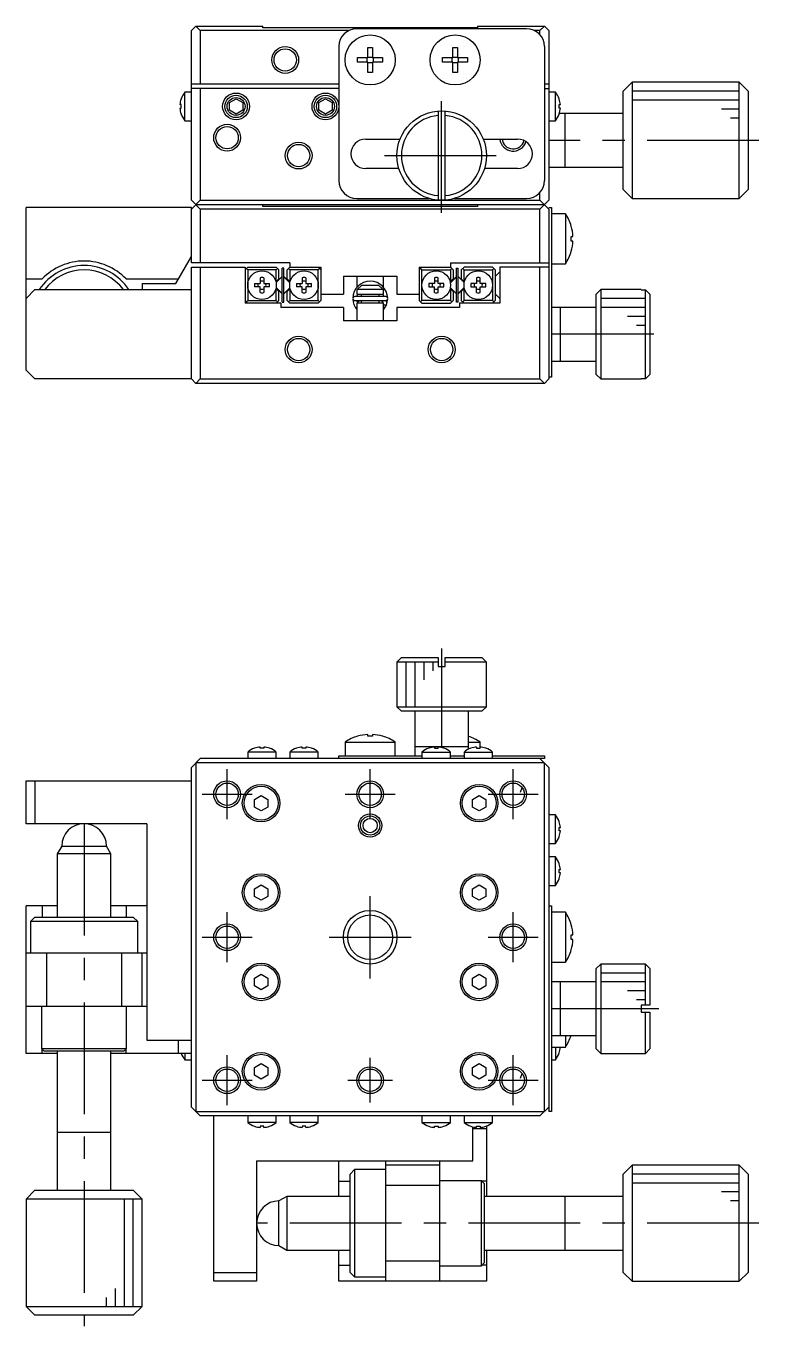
# Model space of a CAD drawing. Extents: x -38 to 379, y 14 to 273.
# Drawn here: x 101.1 to 183.1, y 127.1 to 272.6 of the extents above; entities that cross this region are included whole.
import ezdxf

# ---------------------------------------------------------------- set-up
doc = ezdxf.new("R2010")
doc.units = 0
doc.header["$LTSCALE"] = 10
doc.linetypes.add('CENTER', pattern=[2, 1.25, -0.25, 0.25, -0.25])
doc.layers.get('0').update_dxf_attribs({"linetype": 'CONTINUOUS'})
doc.layers.add('CENTER', color=1, linetype='CENTER')

msp = doc.modelspace()

# ---------------------------------------------------------------- linework, layer by layer
at = {"color": 7, "linetype": 'CONTINUOUS'}
for p, q in [((119.563569, 272.085829), (120.063569, 272.585829)), ((119.563569, 253.085829), (119.563569, 272.085829)), ((120.063569, 272.585829), (120.563569, 272.085829)), ((120.063569, 272.585829), (127.563569, 272.585829)), ((120.563569, 272.085829), (120.563569, 266.085829)), ((137.191789, 272.085829), (120.563569, 272.085829)), ((127.563569, 272.385829), (127.563569, 272.585829)), ((151.563569, 272.385829), (127.563569, 272.385829)), ((157.063569, 272.285829), (138.063569, 272.285829)), ((151.563569, 272.585829), (151.563569, 272.385829)), ((151.563569, 272.585829), (159.063569, 272.585829)), ((158.563569, 272.085829), (157.935349, 272.085829)), ((158.563569, 272.085829), (159.063569, 272.585829)), ((158.563569, 271.608705), (158.563569, 272.085829)), ((159.063569, 272.585829), (159.563569, 272.085829)), ((159.563569, 272.085829), (159.563569, 253.085829)), ((136.063569, 270.285829), (136.063569, 255.285829)), ((139.303569, 270.184968), (139.823569, 270.184968)), ((139.303569, 269.045829), (139.303569, 270.184968)), ((139.823569, 270.184968), (139.823569, 269.045829)), ((148.803569, 270.184968), (149.323569, 270.184968)), ((148.803569, 269.045829), (148.803569, 270.184968)), ((149.323569, 270.184968), (149.323569, 269.045829)), ((159.063569, 270.285829), (159.063569, 255.285829)), ((138.16443, 268.525829), (138.16443, 269.045829)), ((138.16443, 269.045829), (139.303569, 269.045829)), ((139.303569, 268.525829), (138.16443, 268.525829)), ((139.234127, 268.525829), (139.234127, 269.045829)), ((139.303569, 269.115271), (139.823569, 269.115271)), ((139.303569, 267.38669), (139.303569, 268.525829)), ((139.823569, 268.456387), (139.303569, 268.456387)), ((139.823569, 269.045829), (140.962708, 269.045829)), ((139.823569, 268.525829), (139.823569, 267.38669)), ((140.962708, 268.525829), (139.823569, 268.525829)), ((139.893011, 269.045829), (139.893011, 268.525829)), ((140.962708, 269.045829), (140.962708, 268.525829)), ((147.66443, 268.525829), (147.66443, 269.045829)), ((147.66443, 269.045829), (148.803569, 269.045829)), ((148.803569, 268.525829), (147.66443, 268.525829)), ((148.734127, 268.525829), (148.734127, 269.045829)), ((148.803569, 269.115271), (149.323569, 269.115271)), ((148.803569, 267.38669), (148.803569, 268.525829)), ((149.323569, 268.456387), (148.803569, 268.456387)), ((149.323569, 269.045829), (150.462708, 269.045829)), ((149.323569, 268.525829), (149.323569, 267.38669)), ((150.462708, 268.525829), (149.323569, 268.525829)), ((149.393011, 269.045829), (149.393011, 268.525829)), ((150.462708, 269.045829), (150.462708, 268.525829)), ((139.823569, 267.38669), (139.303569, 267.38669)), ((149.323569, 267.38669), (148.803569, 267.38669)), ((168.863569, 266.285829), (167.863569, 265.285829)), ((168.863569, 266.285829), (168.863569, 253.285829)), ((180.863569, 266.285829), (168.863569, 266.285829)), ((181.863569, 265.285829), (180.863569, 266.285829)), ((180.863569, 253.285829), (180.863569, 266.285829)), ((118.842632, 261.985829), (118.842632, 265.185829)), ((119.563569, 265.185829), (118.842632, 265.185829)), ((136.063569, 266.085829), (119.563569, 266.085829)), ((136.063569, 265.585829), (119.563569, 265.585829)), ((120.563569, 265.585829), (120.563569, 253.085829)), ((159.563569, 266.085829), (159.063569, 266.085829)), ((159.063569, 265.585829), (159.563569, 265.585829)), ((160.284506, 265.185829), (159.563569, 265.185829)), ((160.284506, 261.985829), (160.284506, 265.185829)), ((167.863569, 254.285829), (167.863569, 265.285829)), ((181.863569, 265.285829), (181.863569, 254.285829)), ((118.412505, 263.785829), (118.27962, 263.785829)), ((118.27962, 263.385829), (118.412505, 263.385829)), ((118.412505, 264.411965), (118.412505, 264.435829)), ((118.412505, 263.385829), (118.412505, 263.785829)), ((123.813569, 264.018842), (124.563569, 264.451854)), ((123.813569, 263.152816), (123.813569, 264.018842)), ((124.563569, 264.451854), (125.313569, 264.018842)), ((125.313569, 264.018842), (125.313569, 263.152816)), ((133.813569, 264.018842), (134.563569, 264.451854)), ((133.813569, 263.152816), (133.813569, 264.018842)), ((134.563569, 264.451854), (135.313569, 264.018842)), ((135.313569, 264.018842), (135.313569, 263.152816)), ((160.714632, 264.411965), (160.714632, 264.435829)), ((160.714632, 263.785829), (160.847517, 263.785829)), ((160.714632, 263.385829), (160.714632, 263.785829)), ((160.847517, 263.385829), (160.714632, 263.385829)), ((118.412505, 262.735829), (118.412505, 262.759693)), ((118.842632, 261.985829), (119.563569, 261.985829)), ((124.563569, 262.719804), (123.813569, 263.152816)), ((125.313569, 263.152816), (124.563569, 262.719804)), ((134.563569, 262.719804), (133.813569, 263.152816)), ((135.313569, 263.152816), (134.563569, 262.719804)), ((147.163569, 263.069803), (147.163569, 253.101855)), ((147.963569, 253.101855), (147.963569, 263.069803)), ((159.563569, 261.985829), (160.284506, 261.985829)), ((160.714632, 262.735829), (160.714632, 262.759693)), ((167.863569, 262.785829), (160.723654, 262.785829)), ((161.363569, 256.785824), (161.363569, 262.785834)), ((139.063569, 259.935829), (142.91841, 259.935829)), ((152.208728, 259.935829), (156.063569, 259.935829)), ((142.778436, 256.635829), (139.063569, 256.635829)), ((156.063569, 256.635829), (152.348702, 256.635829)), ((159.563569, 256.785829), (167.863569, 256.785829)), ((138.063569, 253.285829), (146.163569, 253.285829)), ((148.963569, 253.285829), (157.063569, 253.285829)), ((158.563569, 253.085829), (158.563569, 253.962953)), ((167.863569, 254.285829), (168.863569, 253.285829)), ((168.863569, 253.285829), (180.863569, 253.285829)), ((180.863569, 253.285829), (181.863569, 254.285829)), ((119.563569, 252.285829), (101.063569, 252.285829)), ((101.063569, 234.085829), (101.063569, 252.285829)), ((119.563569, 253.085829), (120.563569, 252.085829)), ((119.563569, 252.085829), (120.563569, 253.085829)), ((119.563569, 246.085829), (119.563569, 252.285829)), ((159.063569, 252.585829), (120.063569, 252.585829)), ((120.563569, 253.085829), (158.563569, 253.085829)), ((158.563569, 252.085829), (120.563569, 252.085829)), ((120.563569, 252.085829), (120.563569, 246.085829)), ((127.563569, 252.385829), (127.563569, 252.585829)), ((151.563569, 252.385829), (127.563569, 252.385829)), ((151.563569, 252.585829), (151.563569, 252.385829)), ((158.563569, 252.085829), (159.563569, 253.085829)), ((158.563569, 253.085829), (159.563569, 252.085829)), ((158.563569, 246.085829), (158.563569, 252.085829)), ((159.563569, 252.285829), (159.863569, 252.285829)), ((159.563569, 252.085829), (159.563569, 233.085829)), ((159.863569, 252.285829), (159.863569, 233.285829)), ((161.406032, 251.585829), (159.863569, 251.585829)), ((161.406032, 251.585829), (161.406032, 245.985829)), ((162.056773, 250.184968), (162.062942, 250.187977)), ((162.056773, 248.525829), (162.056773, 249.045829)), ((162.056773, 249.045829), (162.25003, 249.045829)), ((162.25003, 248.525829), (162.056773, 248.525829)), ((162.062942, 247.383681), (162.056773, 247.38669)), ((117.831518, 243.785829), (119.563568, 246.785829)), ((130.563569, 246.085829), (119.563569, 246.085829)), ((130.563569, 246.085829), (130.563569, 245.585829)), ((148.563569, 246.085829), (148.563569, 245.585829)), ((148.563569, 246.085829), (159.563569, 246.085829)), ((159.863569, 245.985829), (161.406032, 245.985829)), ((119.563569, 233.085829), (119.563569, 245.585829)), ((119.563569, 245.585829), (125.563569, 245.585829)), ((120.563569, 245.585829), (120.563569, 233.085829)), ((125.563569, 245.585829), (125.563569, 241.585829)), ((125.863569, 245.585829), (125.563569, 245.285829)), ((125.863569, 245.285829), (125.713569, 245.435829)), ((125.863569, 245.585829), (129.063569, 245.585829)), ((129.063569, 245.285829), (125.863569, 245.285829)), ((125.863569, 245.285829), (125.863569, 241.885829)), ((127.263569, 244.411965), (127.263569, 243.785829)), ((127.663569, 244.411965), (127.663569, 243.785829)), ((129.65447, 244.48739), (129.03797, 243.870891)), ((129.063569, 245.585829), (129.363569, 245.285829)), ((129.213569, 245.435829), (129.063569, 245.285829)), ((129.063569, 243.984878), (129.063569, 245.285829)), ((129.363569, 244.284878), (129.363569, 245.285829)), ((129.713569, 241.685829), (129.713569, 245.485829)), ((129.913569, 245.485829), (129.713569, 245.485829)), ((129.913569, 241.685829), (129.913569, 245.485829)), ((129.937313, 244.48739), (130.583999, 243.840702)), ((130.589167, 243.870891), (129.972668, 244.48739)), ((130.563569, 245.585829), (130.263569, 245.285829)), ((130.263569, 244.284878), (130.263569, 245.285829)), ((130.563569, 245.285829), (130.413569, 245.435829)), ((130.563569, 245.585829), (134.063569, 245.585829)), ((133.763569, 245.285829), (130.563569, 245.285829)), ((130.563569, 245.285829), (130.563569, 243.984878)), ((131.963569, 244.411965), (131.963569, 243.785829)), ((132.363569, 244.411965), (132.363569, 243.785829)), ((133.763569, 245.585829), (134.063569, 245.285829)), ((133.913569, 245.435829), (133.763569, 245.285829)), ((133.763569, 241.885829), (133.763569, 245.285829)), ((134.063569, 245.585829), (134.063569, 241.885829)), ((136.563569, 244.585829), (136.563569, 242.585829)), ((136.563569, 244.585829), (142.563569, 244.585829)), ((138.063569, 244.585829), (138.063569, 243.313574)), ((141.063569, 243.352193), (141.063569, 244.585829)), ((142.563569, 244.585829), (142.563569, 242.585829)), ((145.063569, 245.585829), (148.563569, 245.585829)), ((145.063569, 245.585829), (145.063569, 241.885829)), ((145.063569, 245.285829), (145.363569, 245.585829)), ((145.213569, 245.435829), (145.363569, 245.285829)), ((145.363569, 245.285829), (148.563569, 245.285829)), ((145.363569, 241.885829), (145.363569, 245.285829)), ((146.763569, 244.411965), (146.763569, 243.785829)), ((147.163569, 243.785829), (147.163569, 244.411965)), ((149.15447, 244.48739), (148.53797, 243.870891)), ((149.189825, 244.48739), (148.543138, 243.840703)), ((148.863569, 245.285829), (148.563569, 245.585829)), ((148.563569, 245.285829), (148.713569, 245.435829)), ((148.563569, 245.285829), (148.563569, 243.984878)), ((148.863569, 245.285829), (148.863569, 244.284878)), ((149.213569, 245.485829), (149.413569, 245.485829)), ((149.213569, 241.685829), (149.213569, 245.485829)), ((149.413569, 241.685829), (149.413569, 245.485829)), ((150.089167, 243.870891), (149.472668, 244.48739)), ((149.763569, 245.285829), (150.063569, 245.585829)), ((149.763569, 245.285829), (149.763569, 244.284878)), ((149.913569, 245.435829), (150.063569, 245.285829)), ((153.263569, 245.585829), (150.063569, 245.585829)), ((150.063569, 245.285829), (153.263569, 245.285829)), ((150.063569, 243.984878), (150.063569, 245.285829)), ((151.463569, 244.411965), (151.463569, 243.785829)), ((151.863569, 243.785829), (151.863569, 244.411965)), ((153.563569, 245.285829), (153.263569, 245.585829)), ((153.263569, 245.285829), (153.413569, 245.435829)), ((153.263569, 245.285829), (153.263569, 241.885829)), ((153.563569, 245.285829), (153.563569, 241.885829)), ((154.063569, 245.066573), (153.582825, 244.585829)), ((153.582825, 242.585829), (153.582825, 244.585829)), ((154.063569, 245.585829), (154.063569, 241.585829)), ((159.563569, 245.585829), (154.063569, 245.585829)), ((158.563569, 233.085829), (158.563569, 245.585829)), ((101.063569, 244.285829), (102.873153, 244.285829)), ((102.063569, 243.085829), (101.063569, 242.085829)), ((102.063569, 243.085829), (119.563569, 243.085829)), ((112.253985, 244.285829), (118.120193, 244.285829)), ((114.063569, 243.785829), (117.831518, 243.785829)), ((114.063569, 243.785829), (114.063569, 243.085829)), ((126.637433, 243.785829), (127.263569, 243.785829)), ((127.263569, 243.385829), (126.637433, 243.385829)), ((127.263569, 242.759693), (127.263569, 243.385829)), ((127.663569, 243.785829), (128.289704, 243.785829)), ((127.663569, 243.385829), (127.663569, 242.759693)), ((128.289704, 243.385829), (127.663569, 243.385829)), ((129.022913, 243.944222), (129.363569, 244.284878)), ((129.363573, 242.886785), (129.022913, 243.227436)), ((129.03797, 243.300767), (129.65447, 242.684268)), ((129.689825, 242.684268), (129.043138, 243.330955)), ((129.063569, 241.885829), (129.063569, 243.186781)), ((129.972668, 242.684268), (130.589167, 243.300767)), ((130.263569, 244.284878), (130.604225, 243.944222)), ((130.604225, 243.227437), (130.263569, 242.886781)), ((130.563569, 243.186781), (130.563569, 241.885829)), ((131.337433, 243.785829), (131.963569, 243.785829)), ((131.963569, 243.385829), (131.337433, 243.385829)), ((131.963569, 242.759693), (131.963569, 243.385829)), ((132.363569, 243.785829), (132.989704, 243.785829)), ((132.363569, 243.385829), (132.363569, 242.759693)), ((132.989704, 243.385829), (132.363569, 243.385829)), ((138.063569, 243.085829), (138.063569, 242.585829)), ((141.063569, 243.085829), (138.063569, 243.085829)), ((138.117886, 243.085829), (138.647054, 243.585829)), ((138.647054, 243.585829), (140.480084, 243.585829)), ((140.480084, 243.585829), (141.009252, 243.085829)), ((141.063569, 242.585829), (141.063569, 243.085829)), ((146.763569, 243.785829), (146.137433, 243.785829)), ((146.137433, 243.385829), (146.763569, 243.385829)), ((146.763569, 242.759693), (146.763569, 243.385829)), ((147.789704, 243.785829), (147.163569, 243.785829)), ((147.163569, 242.759693), (147.163569, 243.385829)), ((147.163569, 243.385829), (147.789704, 243.385829)), ((148.863569, 244.284878), (148.522913, 243.944222)), ((148.522913, 243.227436), (148.863573, 242.886785)), ((148.53797, 243.300767), (149.15447, 242.684268)), ((148.563569, 243.186781), (148.563569, 241.885829)), ((149.437312, 242.684269), (150.084, 243.330955)), ((149.472668, 242.684268), (150.089167, 243.300767)), ((150.104225, 243.944222), (149.763569, 244.284878)), ((149.763569, 242.886781), (150.104225, 243.227437)), ((150.063569, 241.885829), (150.063569, 243.186781)), ((151.463569, 243.785829), (150.837433, 243.785829)), ((150.837433, 243.385829), (151.463569, 243.385829)), ((151.463569, 242.759693), (151.463569, 243.385829)), ((152.489704, 243.785829), (151.863569, 243.785829)), ((151.863569, 242.759693), (151.863569, 243.385829)), ((151.863569, 243.385829), (152.489704, 243.385829)), ((165.363569, 243.085829), (164.863569, 242.585829)), ((165.363569, 243.085829), (165.363569, 233.085829)), ((169.863569, 243.085829), (165.363569, 243.085829)), ((169.863569, 243.085829), (169.863569, 243.069803)), ((169.863569, 243.069803), (170.363569, 243.069803)), ((170.363569, 233.101855), (170.363569, 243.069803)), ((170.363569, 243.069803), (170.863569, 242.568016)), ((125.563569, 241.885829), (125.863569, 241.585829)), ((129.563569, 241.585829), (125.563569, 241.585829)), ((125.713569, 241.735829), (125.863569, 241.885829)), ((125.863569, 241.885829), (129.063569, 241.885829)), ((129.063569, 241.885829), (129.213569, 241.735829)), ((129.063569, 241.585829), (129.363569, 241.885829)), ((129.363569, 241.885829), (129.363569, 242.886781)), ((129.563569, 241.585829), (129.563569, 241.085829)), ((129.713569, 241.685829), (129.913569, 241.685829)), ((130.263569, 241.885829), (130.263569, 242.886781)), ((130.263569, 241.885829), (130.563569, 241.585829)), ((130.413569, 241.735829), (130.563569, 241.885829)), ((130.563569, 241.885829), (133.763569, 241.885829)), ((133.763569, 241.585829), (130.563569, 241.585829)), ((133.763569, 241.885829), (133.913569, 241.735829)), ((133.763569, 241.585829), (134.063569, 241.885829)), ((134.063569, 242.585829), (136.563569, 242.585829)), ((141.304224, 242.31467), (137.854224, 242.31467)), ((137.854224, 241.86467), (141.304224, 241.86467)), ((138.063569, 242.585829), (141.063569, 242.585829)), ((141.063569, 241.585829), (138.063569, 241.585829)), ((138.063569, 241.585829), (138.063569, 239.585829)), ((138.165445, 241.585791), (138.095027, 241.864634)), ((138.095302, 242.314725), (138.162554, 242.585974)), ((138.182601, 241.5952), (138.182968, 241.608824)), ((138.182757, 241.585827), (138.182601, 241.5952)), ((138.182968, 241.608824), (138.184038, 241.622413)), ((138.184038, 241.622413), (138.185806, 241.635929)), ((138.185806, 241.635929), (138.188269, 241.649336)), ((138.188269, 241.649336), (138.191418, 241.662597)), ((138.191418, 241.662597), (138.195243, 241.675676)), ((138.195243, 241.675676), (138.199732, 241.688539)), ((138.199732, 241.688539), (138.204871, 241.701151)), ((138.204871, 241.701151), (138.210644, 241.713479)), ((138.210644, 241.713479), (138.217034, 241.725492)), ((138.217034, 241.725492), (138.22402, 241.73716)), ((138.22402, 241.73716), (138.231583, 241.748455)), ((138.231583, 241.748455), (138.239701, 241.759348)), ((138.239701, 241.759348), (138.24835, 241.769814)), ((138.24835, 241.769814), (138.257505, 241.779829)), ((138.257505, 241.779829), (138.267143, 241.789369)), ((138.267143, 241.789369), (138.277236, 241.798415)), ((138.277236, 241.798415), (138.287758, 241.806945)), ((138.287758, 241.806945), (138.298681, 241.814943)), ((138.298681, 241.814943), (138.309978, 241.82239)), ((138.309978, 241.82239), (138.32162, 241.829271)), ((138.32162, 241.829271), (138.333578, 241.835574)), ((138.333578, 241.835574), (138.345823, 241.841284)), ((138.345823, 241.841284), (138.358326, 241.84639)), ((138.358326, 241.84639), (138.371055, 241.850884)), ((138.371055, 241.850884), (138.383983, 241.854755)), ((138.383983, 241.854755), (138.397077, 241.857998)), ((138.397077, 241.857998), (138.410308, 241.860605)), ((138.410308, 241.860605), (138.423645, 241.862572)), ((138.423645, 241.862572), (138.437057, 241.863895)), ((138.437057, 241.863895), (138.450515, 241.864573)), ((138.450515, 241.864573), (138.457731, 241.86467)), ((138.563569, 242.585829), (138.563569, 242.31467)), ((138.563569, 241.86467), (138.563569, 241.585829)), ((140.563569, 242.31467), (140.563569, 242.585829)), ((140.563569, 241.585829), (140.563569, 241.86467)), ((140.700718, 241.86467), (140.713478, 241.864373)), ((140.713478, 241.864373), (140.726915, 241.863429)), ((140.726915, 241.863429), (140.74029, 241.861842)), ((140.74029, 241.861842), (140.753571, 241.859615)), ((140.753571, 241.859615), (140.766729, 241.856752)), ((140.766729, 241.856752), (140.779733, 241.85326)), ((140.779733, 241.85326), (140.792553, 241.849146)), ((140.792553, 241.849146), (140.805161, 241.844418)), ((140.805161, 241.844418), (140.817526, 241.839085)), ((140.817526, 241.839085), (140.829619, 241.83316)), ((140.829619, 241.83316), (140.841412, 241.826653)), ((140.841412, 241.826653), (140.852878, 241.819579)), ((140.852878, 241.819579), (140.863987, 241.811951)), ((140.863987, 241.811951), (140.874713, 241.803786)), ((140.874713, 241.803786), (140.885028, 241.795101)), ((140.885028, 241.795101), (140.894907, 241.785915)), ((140.894907, 241.785915), (140.904325, 241.776246)), ((140.904325, 241.776246), (140.913256, 241.766117)), ((140.913256, 241.766117), (140.921676, 241.755549)), ((140.921676, 241.755549), (140.929562, 241.744567)), ((140.929562, 241.744567), (140.936893, 241.733196)), ((140.936893, 241.733196), (140.943646, 241.721463)), ((140.943646, 241.721463), (140.949802, 241.709395)), ((140.949802, 241.709395), (140.955343, 241.697022)), ((140.955343, 241.697022), (140.960252, 241.684374)), ((140.960252, 241.684374), (140.964512, 241.671483)), ((140.964512, 241.671483), (140.96811, 241.658383)), ((140.96811, 241.658383), (140.971034, 241.645106)), ((140.971034, 241.645106), (140.973274, 241.63169)), ((140.973274, 241.63169), (140.974821, 241.618168)), ((140.974821, 241.618168), (140.975671, 241.604579)), ((140.975671, 241.604579), (140.975818, 241.590958)), ((140.975818, 241.590958), (140.975692, 241.585826)), ((140.995718, 242.585863), (141.063377, 242.314728)), ((141.063569, 239.585829), (141.063569, 241.585829)), ((141.373428, 241.863532), (141.368965, 241.874289)), ((141.386029, 241.83008), (141.373428, 241.863532)), ((141.396941, 241.796053), (141.386029, 241.83008)), ((141.388688, 241.366358), (141.527672, 242.059972)), ((141.406138, 241.761535), (141.396941, 241.796053)), ((141.413598, 241.72661), (141.406138, 241.761535)), ((141.419303, 241.691363), (141.413598, 241.72661)), ((141.416206, 241.477962), (141.421172, 241.513323)), ((141.42324, 241.655881), (141.419303, 241.691363)), ((141.421172, 241.513323), (141.424363, 241.548882)), ((141.425398, 241.620248), (141.42324, 241.655881)), ((141.424363, 241.548882), (141.425773, 241.584553)), ((141.425773, 241.584553), (141.425398, 241.620248)), ((142.563569, 242.585829), (145.063569, 242.585829)), ((145.363569, 241.585829), (145.063569, 241.885829)), ((145.363569, 241.885829), (145.213569, 241.735829)), ((148.563569, 241.885829), (145.363569, 241.885829)), ((145.363569, 241.585829), (148.563569, 241.585829)), ((148.713569, 241.735829), (148.563569, 241.885829)), ((148.863569, 241.885829), (148.563569, 241.585829)), ((148.863569, 242.886781), (148.863569, 241.885829)), ((149.413569, 241.685829), (149.213569, 241.685829)), ((149.563569, 241.585829), (149.563569, 241.085829)), ((154.063569, 241.585829), (149.563569, 241.585829)), ((149.763569, 242.886781), (149.763569, 241.885829)), ((150.063569, 241.585829), (149.763569, 241.885829)), ((150.063569, 241.885829), (149.913569, 241.735829)), ((153.263569, 241.885829), (150.063569, 241.885829)), ((153.413569, 241.735829), (153.263569, 241.885829)), ((153.563569, 241.885829), (153.263569, 241.585829)), ((153.582825, 242.585829), (154.063569, 242.105085)), ((164.863569, 233.585829), (164.863569, 242.585829)), ((170.863569, 242.568016), (170.863569, 233.603642)), ((136.563569, 241.085829), (129.563569, 241.085829)), ((136.563569, 241.085829), (136.563569, 239.585829)), ((137.767559, 241.371528), (137.792372, 241.308864)), ((137.792517, 241.313411), (137.792001, 241.310586)), ((137.792001, 241.310587), (137.793416, 241.311191)), ((137.792372, 241.308864), (137.792001, 241.310586)), ((137.792848, 241.308038), (137.792372, 241.308864)), ((141.361044, 241.300399), (141.063559, 241.39959)), ((141.079522, 241.402115), (141.063569, 241.410161)), ((141.063772, 240.827599), (141.365005, 241.309429)), ((141.096061, 241.394046), (141.079522, 241.402115)), ((141.113067, 241.386013), (141.096061, 241.394046)), ((141.130415, 241.378074), (141.113067, 241.386013)), ((141.147977, 241.370288), (141.130415, 241.378074)), ((141.165627, 241.36271), (141.147977, 241.370288)), ((141.183235, 241.355397), (141.165627, 241.36271)), ((141.200672, 241.348401), (141.183235, 241.355397)), ((141.217811, 241.341774), (141.200672, 241.348401)), ((141.234528, 241.335565), (141.217811, 241.341774)), ((141.250699, 241.329818), (141.234528, 241.335565)), ((141.266207, 241.324576), (141.250699, 241.329818)), ((141.280939, 241.319876), (141.266207, 241.324576)), ((141.294787, 241.315754), (141.280939, 241.319876)), ((141.307649, 241.312239), (141.294787, 241.315754)), ((141.319433, 241.309357), (141.307649, 241.312239)), ((141.330052, 241.307129), (141.319433, 241.309357)), ((141.339428, 241.305571), (141.330052, 241.307129)), ((141.347493, 241.304695), (141.339428, 241.305571)), ((141.354188, 241.304507), (141.347493, 241.304695)), ((141.350167, 241.276368), (141.361242, 241.300978)), ((141.359464, 241.305008), (141.354188, 241.304507)), ((141.363283, 241.306195), (141.359464, 241.305008)), ((141.365616, 241.308059), (141.363283, 241.306195)), ((141.366448, 241.310586), (141.365616, 241.308059)), ((141.366077, 241.308864), (141.378895, 241.340217)), ((141.378895, 241.340217), (141.3908, 241.373927)), ((141.3908, 241.373927), (141.401002, 241.408178)), ((141.401002, 241.408178), (141.409478, 241.442885)), ((141.409478, 241.442885), (141.416206, 241.477962)), ((142.563569, 241.085829), (142.563569, 239.585829)), ((149.563569, 241.085829), (142.563569, 241.085829)), ((164.863569, 241.085829), (159.863569, 241.085829)), ((160.863569, 235.085829), (160.863569, 241.085829)), ((142.563569, 239.585829), (136.563569, 239.585829)), ((159.863569, 235.085829), (164.863569, 235.085829)), ((101.063569, 234.085829), (102.063569, 233.085829)), ((119.563569, 233.085829), (102.063569, 233.085829)), ((119.563569, 233.085829), (120.063569, 232.585829)), ((120.063569, 232.585829), (120.563569, 233.085829)), ((120.563569, 233.085829), (158.563569, 233.085829)), ((158.563569, 233.085829), (159.063569, 232.585829)), ((159.563569, 233.085829), (159.063569, 232.585829)), ((159.863569, 233.285829), (159.563569, 233.285829)), ((164.863569, 233.585829), (165.363569, 233.085829)), ((165.363569, 233.085829), (169.863569, 233.085829)), ((170.363569, 233.101855), (169.863569, 233.101855)), ((169.863569, 233.101855), (169.863569, 233.085829)), ((170.863569, 233.603642), (170.363569, 233.101855)), ((159.063569, 232.585829), (120.063569, 232.585829)), ((143.063569, 201.916843), (142.563569, 201.416843)), ((147.163569, 201.416843), (142.563569, 201.416843)), ((142.563569, 201.416843), (142.563569, 196.416843)), ((143.063569, 201.916843), (147.163569, 201.916843)), ((147.163569, 201.916843), (147.163569, 200.916843)), ((147.163569, 200.916843), (147.963569, 200.916843)), ((147.963569, 200.916843), (147.963569, 201.916843)), ((147.963569, 201.916843), (152.063569, 201.916843)), ((152.563569, 201.416843), (147.963569, 201.416843)), ((152.563569, 201.416843), (152.063569, 201.916843)), ((152.563569, 196.416843), (152.563569, 201.416843)), ((142.563569, 196.416843), (152.563569, 196.416843)), ((142.563569, 196.416843), (143.063569, 195.916843)), ((152.063569, 195.916843), (152.563569, 196.416843)), ((152.063569, 195.916843), (143.063569, 195.916843)), ((144.563569, 195.916843), (144.563569, 190.916843)), ((150.563569, 191.661838), (150.563569, 195.916843)), ((136.763569, 192.459306), (142.363569, 192.459306)), ((136.763569, 192.459306), (136.763569, 190.916843)), ((138.16443, 193.110048), (138.161421, 193.116216)), ((139.303569, 193.110048), (139.303569, 193.303305)), ((139.823569, 193.110048), (139.303569, 193.110048)), ((139.823569, 193.303305), (139.823569, 193.110048)), ((140.965717, 193.116216), (140.962708, 193.110048)), ((142.363569, 190.916843), (142.363569, 192.459306)), ((150.563569, 192.459306), (151.863569, 192.459306)), ((151.863569, 191.767907), (151.863569, 192.459306)), ((119.563569, 189.616843), (120.563569, 190.616843)), ((159.063569, 190.616843), (120.563569, 190.616843)), ((125.863569, 191.337781), (125.863569, 190.616843)), ((129.063569, 191.337781), (125.863569, 191.337781)), ((126.637433, 191.767907), (126.613569, 191.767907)), ((127.263569, 191.767907), (127.263569, 191.900792)), ((127.663569, 191.767907), (127.263569, 191.767907)), ((127.663569, 191.900792), (127.663569, 191.767907)), ((128.313569, 191.767907), (128.289704, 191.767907)), ((129.063569, 190.616843), (129.063569, 191.337781)), ((133.763569, 191.337781), (130.563569, 191.337781)), ((130.563569, 191.337781), (130.563569, 190.616843)), ((131.337433, 191.767907), (131.313569, 191.767907)), ((131.963569, 191.767907), (131.963569, 191.900792)), ((132.363569, 191.767907), (131.963569, 191.767907)), ((132.363569, 191.900792), (132.363569, 191.767907)), ((133.013569, 191.767907), (132.989704, 191.767907)), ((133.763569, 190.616843), (133.763569, 191.337781)), ((136.063569, 190.616843), (136.063569, 190.916843)), ((136.063569, 190.916843), (145.363569, 190.916843)), ((150.563569, 191.916843), (144.563569, 191.916843)), ((145.363569, 191.337781), (148.563569, 191.337781)), ((145.363569, 191.337781), (145.363569, 190.616843)), ((146.113569, 191.767907), (146.137433, 191.767907)), ((146.763569, 191.900792), (146.763569, 191.767907)), ((146.763569, 191.767907), (147.163569, 191.767907)), ((147.163569, 191.767907), (147.163569, 191.900792)), ((147.789704, 191.767907), (147.813569, 191.767907)), ((148.563569, 190.616843), (148.563569, 191.337781)), ((148.563569, 190.916843), (150.063569, 190.916843)), ((150.063569, 191.337781), (150.063569, 190.616843)), ((150.063569, 191.337781), (153.263569, 191.337781)), ((150.813569, 191.767907), (150.837433, 191.767907)), ((151.463569, 191.900792), (151.463569, 191.767907)), ((151.463569, 191.767907), (151.863569, 191.767907)), ((152.489704, 191.767907), (152.513569, 191.767907)), ((153.263569, 190.616843), (153.263569, 191.337781)), ((153.263569, 190.916843), (159.063569, 190.916843)), ((158.563569, 190.616843), (159.563569, 189.616843)), ((159.063569, 190.916843), (159.063569, 190.616843)), ((119.563569, 151.616843), (119.563569, 189.616843)), ((159.063569, 190.116843), (120.063569, 190.116843)), ((120.063569, 190.116843), (120.063569, 151.116843)), ((159.063569, 151.116843), (159.063569, 190.116843)), ((159.563569, 189.616843), (159.563569, 151.116843)), ((101.063569, 183.316843), (101.063569, 188.116843)), ((101.063569, 188.116843), (119.563569, 188.116843)), ((102.063569, 188.116843), (102.063569, 183.316843)), ((126.613569, 186.049856), (127.363569, 186.482869)), ((127.363569, 186.482869), (128.113569, 186.049856)), ((151.013569, 186.049856), (151.763569, 186.482869)), ((151.763569, 186.482869), (152.513569, 186.049856)), ((156.386371, 186.853782), (156.563569, 187.366843)), ((126.613569, 185.183831), (126.613569, 186.049856)), ((127.363569, 184.750818), (126.613569, 185.183831)), ((128.113569, 185.183831), (127.363569, 184.750818)), ((128.113569, 186.049856), (128.113569, 185.183831)), ((151.013569, 185.183831), (151.013569, 186.049856)), ((151.763569, 184.750818), (151.013569, 185.183831)), ((152.513569, 185.183831), (151.763569, 184.750818)), ((152.513569, 186.049856), (152.513569, 185.183831)), ((114.563569, 183.316843), (101.063569, 183.316843)), ((114.563569, 183.316843), (114.563569, 159.116843)), ((160.284506, 184.316843), (159.563569, 184.316843)), ((160.284506, 181.116843), (160.284506, 184.316843)), ((160.714632, 183.542979), (160.714632, 183.566843)), ((160.714632, 182.916843), (160.847517, 182.916843)), ((160.714632, 182.516843), (160.714632, 182.916843)), ((160.847517, 182.516843), (160.714632, 182.516843)), ((160.714632, 181.866843), (160.714632, 181.890708)), ((105.063569, 180.816843), (104.563569, 179.950818)), ((105.063569, 180.816843), (110.063569, 180.816843)), ((110.563569, 179.950818), (110.063569, 180.816843)), ((159.563569, 181.116843), (160.284506, 181.116843)), ((110.563569, 179.950818), (104.563569, 179.950818)), ((104.563569, 179.950818), (104.563569, 172.866863)), ((110.563569, 172.866863), (110.563569, 179.950818)), ((160.284506, 179.616843), (159.563569, 179.616843)), ((160.284506, 176.416843), (160.284506, 179.616843)), ((160.714632, 178.842979), (160.714632, 178.866843)), ((160.714632, 178.216843), (160.847517, 178.216843)), ((160.714632, 177.816843), (160.714632, 178.216843)), ((160.847517, 177.816843), (160.714632, 177.816843)), ((126.613569, 176.049856), (127.363569, 176.482869)), ((126.613569, 175.183831), (126.613569, 176.049856)), ((127.363569, 176.482869), (128.113569, 176.049856)), ((128.113569, 176.049856), (128.113569, 175.183831)), ((151.013569, 176.049856), (151.763569, 176.482869)), ((151.013569, 175.183831), (151.013569, 176.049856)), ((151.763569, 176.482869), (152.513569, 176.049856)), ((152.513569, 176.049856), (152.513569, 175.183831)), ((159.563569, 176.416843), (160.284506, 176.416843)), ((160.714632, 177.166843), (160.714632, 177.190708)), ((127.363569, 174.750818), (126.613569, 175.183831)), ((128.113569, 175.183831), (127.363569, 174.750818)), ((151.763569, 174.750818), (151.013569, 175.183831)), ((152.513569, 175.183831), (151.763569, 174.750818)), ((104.563569, 174.116843), (101.063569, 174.116843)), ((101.063569, 157.616843), (101.063569, 174.116843)), ((102.873153, 174.116843), (102.873153, 172.866843)), ((114.563569, 174.116843), (110.563569, 174.116843)), ((112.253985, 174.116843), (112.253985, 172.866843)), ((159.563569, 174.116843), (159.863569, 174.116843)), ((159.863569, 174.116843), (159.863569, 151.116843)), ((161.406032, 173.416843), (159.863569, 173.416843)), ((161.406032, 173.416843), (161.406032, 167.816843)), ((102.063569, 172.866843), (101.563569, 172.366843)), ((113.563569, 172.366843), (101.563569, 172.366843)), ((101.563569, 172.366843), (101.563569, 168.866843)), ((102.063569, 172.866843), (113.063569, 172.866843)), ((113.563569, 172.366843), (113.063569, 172.866843)), ((113.563569, 168.866843), (113.563569, 172.366843)), ((162.056773, 172.015982), (162.062942, 172.018991)), ((162.056773, 170.876843), (162.25003, 170.876843)), ((162.056773, 170.356843), (162.056773, 170.876843)), ((162.25003, 170.356843), (162.056773, 170.356843)), ((101.063569, 168.866843), (114.563569, 168.866843)), ((103.37297, 168.866843), (103.37297, 162.866843)), ((111.76934, 162.866843), (111.76934, 168.866843)), ((114.063569, 162.866843), (114.063569, 168.866843)), ((162.062942, 169.214696), (162.056773, 169.217704)), ((159.863569, 167.816843), (161.406032, 167.816843)), ((165.363569, 167.616843), (164.863569, 167.116843)), ((165.363569, 167.616843), (165.363569, 157.616843)), ((170.363569, 167.616843), (165.363569, 167.616843)), ((170.363569, 163.016843), (170.363569, 167.616843)), ((170.863569, 167.116843), (170.363569, 167.616843)), ((126.613569, 166.049856), (127.363569, 166.482869)), ((126.613569, 165.183831), (126.613569, 166.049856)), ((127.363569, 166.482869), (128.113569, 166.049856)), ((128.113569, 166.049856), (128.113569, 165.183831)), ((151.013569, 166.049856), (151.763569, 166.482869)), ((151.013569, 165.183831), (151.013569, 166.049856)), ((151.763569, 166.482869), (152.513569, 166.049856)), ((152.513569, 166.049856), (152.513569, 165.183831)), ((164.863569, 158.116843), (164.863569, 167.116843)), ((170.863569, 167.116843), (170.863569, 163.016843)), ((127.363569, 164.750818), (126.613569, 165.183831)), ((128.113569, 165.183831), (127.363569, 164.750818)), ((151.763569, 164.750818), (151.013569, 165.183831)), ((152.513569, 165.183831), (151.763569, 164.750818)), ((164.863569, 165.616843), (159.863569, 165.616843)), ((160.863569, 159.616843), (160.863569, 165.616843)), ((170.863569, 163.016843), (169.863569, 163.016843)), ((169.863569, 163.016843), (169.863569, 162.216843)), ((114.563569, 162.866843), (101.063569, 162.866843)), ((102.813569, 162.866843), (102.813569, 158.166843)), ((112.313569, 158.166843), (112.313569, 162.866843)), ((169.863569, 162.216843), (170.863569, 162.216843)), ((170.363569, 157.616843), (170.363569, 162.216843)), ((170.863569, 162.216843), (170.863569, 158.116843)), ((114.563569, 159.116843), (119.563569, 159.116843)), ((118.120193, 157.616843), (118.120193, 159.116843)), ((159.863569, 159.616843), (164.863569, 159.616843)), ((161.406032, 159.616843), (161.406032, 158.316843)), ((104.563569, 157.616843), (101.063569, 157.616843)), ((102.813569, 158.166843), (112.313569, 158.166843)), ((102.813569, 158.166843), (103.113569, 157.866843)), ((102.873153, 157.616843), (102.873153, 158.107259)), ((112.013569, 157.866843), (103.113569, 157.866843)), ((104.563569, 157.866824), (104.563569, 142.316843)), ((110.563569, 142.316843), (110.563569, 157.866824)), ((119.563569, 157.616843), (110.563569, 157.616843)), ((112.013569, 157.866843), (112.313569, 158.166843)), ((112.253985, 157.616843), (112.253985, 158.107259)), ((118.842632, 157.616843), (118.842632, 156.916843)), ((159.863569, 158.316843), (161.406032, 158.316843)), ((160.284506, 158.316843), (160.284506, 156.916843)), ((160.714632, 157.690708), (160.714632, 157.666843)), ((164.863569, 158.116843), (165.363569, 157.616843)), ((165.363569, 157.616843), (170.363569, 157.616843)), ((170.363569, 157.616843), (170.863569, 158.116843)), ((118.842632, 156.916843), (119.563569, 156.916843)), ((126.613569, 156.049856), (127.363569, 156.482869)), ((126.613569, 155.183831), (126.613569, 156.049856)), ((127.363569, 156.482869), (128.113569, 156.049856)), ((128.113569, 156.049856), (128.113569, 155.183831)), ((151.013569, 156.049856), (151.763569, 156.482869)), ((151.013569, 155.183831), (151.013569, 156.049856)), ((151.763569, 156.482869), (152.513569, 156.049856)), ((152.513569, 156.049856), (152.513569, 155.183831)), ((159.863569, 156.916843), (160.284506, 156.916843)), ((127.363569, 154.750818), (126.613569, 155.183831)), ((128.113569, 155.183831), (127.363569, 154.750818)), ((151.763569, 154.750818), (151.013569, 155.183831)), ((152.513569, 155.183831), (151.763569, 154.750818)), ((156.386371, 154.853782), (156.563569, 155.366843)), ((120.563569, 150.616843), (119.563569, 151.616843)), ((159.563569, 151.616843), (158.563569, 150.616843)), ((120.063569, 151.116843), (159.063569, 151.116843)), ((158.563569, 150.616843), (120.563569, 150.616843)), ((122.063569, 132.116843), (122.063569, 150.616843)), ((125.863569, 150.616843), (125.863569, 149.895906)), ((129.063569, 149.895906), (125.863569, 149.895906)), ((129.063569, 149.895906), (129.063569, 150.616843)), ((130.563569, 150.616843), (130.563569, 149.895906)), ((133.763569, 149.895906), (130.563569, 149.895906)), ((133.763569, 149.895906), (133.763569, 150.616843)), ((145.363569, 150.616843), (145.363569, 149.895906)), ((145.363569, 149.895906), (148.563569, 149.895906)), ((148.563569, 149.895906), (148.563569, 150.616843)), ((150.063569, 150.616843), (150.063569, 149.895906)), ((150.063569, 149.895906), (153.263569, 149.895906)), ((153.263569, 149.895906), (153.263569, 150.616843)), ((159.863569, 151.116843), (159.563569, 151.116843)), ((104.563564, 148.816843), (110.563574, 148.816843)), ((126.637433, 149.46578), (126.613569, 149.46578)), ((127.663569, 149.46578), (127.263569, 149.46578)), ((127.263569, 149.46578), (127.263569, 149.332895)), ((127.663569, 149.332895), (127.663569, 149.46578)), ((128.313569, 149.46578), (128.289704, 149.46578)), ((131.337433, 149.46578), (131.313569, 149.46578)), ((132.363569, 149.46578), (131.963569, 149.46578)), ((131.963569, 149.46578), (131.963569, 149.332895)), ((132.363569, 149.332895), (132.363569, 149.46578)), ((133.013569, 149.46578), (132.989704, 149.46578)), ((146.113569, 149.46578), (146.137433, 149.46578)), ((146.763569, 149.46578), (147.163569, 149.46578)), ((146.763569, 149.332895), (146.763569, 149.46578)), ((147.163569, 149.46578), (147.163569, 149.332895)), ((147.789704, 149.46578), (147.813569, 149.46578)), ((150.813569, 149.46578), (150.837433, 149.46578)), ((151.063569, 145.616843), (151.063569, 149.398166)), ((152.563569, 149.173468), (151.063569, 149.173468)), ((151.463569, 149.46578), (151.863569, 149.46578)), ((151.463569, 149.332895), (151.463569, 149.46578)), ((151.863569, 149.46578), (151.863569, 149.332895)), ((152.489704, 149.46578), (152.513569, 149.46578)), ((152.563569, 149.484462), (152.563569, 141.616843)), ((126.863569, 145.616843), (151.063569, 145.616843)), ((126.863569, 145.616843), (126.863569, 132.116843)), ((136.063569, 141.616843), (136.063569, 145.616843)), ((141.313569, 132.116843), (141.313569, 145.616843)), ((147.313569, 145.616843), (147.313569, 132.116843)), ((137.813569, 144.616843), (137.313569, 144.116843)), ((137.313569, 133.116843), (137.313569, 144.116843)), ((137.813569, 144.616843), (137.813569, 132.616843)), ((141.313569, 144.616843), (137.813569, 144.616843)), ((147.313569, 145.116843), (141.313569, 145.116843)), ((168.863569, 145.116843), (167.863569, 144.116843)), ((167.863569, 133.116843), (167.863569, 144.116843)), ((168.863569, 145.116843), (168.863569, 132.116843)), ((180.863569, 145.116843), (168.863569, 145.116843)), ((181.863569, 144.116843), (180.863569, 145.116843)), ((180.863569, 132.116843), (180.863569, 145.116843)), ((181.863569, 144.116618), (181.863569, 133.116843)), ((136.063569, 143.307259), (137.313569, 143.307259)), ((147.313569, 142.822615), (141.313569, 142.822615)), ((152.013569, 143.366843), (147.313569, 143.366843)), ((152.013569, 133.866843), (152.013569, 143.366843)), ((152.313569, 143.066843), (152.013569, 143.366843)), ((152.563569, 143.307259), (152.073153, 143.307259)), ((152.313569, 143.066843), (152.313569, 134.166843)), ((102.063569, 142.316843), (101.063569, 141.316843)), ((114.063569, 141.316843), (101.063569, 141.316843)), ((101.063569, 141.316843), (101.063569, 129.316843)), ((102.063569, 142.316843), (113.063569, 142.316843)), ((114.063569, 141.316843), (113.063569, 142.316843)), ((114.063569, 129.316843), (114.063569, 141.316843)), ((130.229594, 141.616843), (129.363569, 141.116843)), ((129.363569, 136.116843), (129.363569, 141.116843)), ((130.229594, 141.616843), (130.229594, 135.616843)), ((137.313549, 141.616843), (130.229594, 141.616843)), ((167.863569, 141.616843), (152.313588, 141.616843)), ((161.363569, 135.616838), (161.363569, 141.616848)), ((129.363569, 136.116843), (130.229594, 135.616843)), ((130.229594, 135.616843), (137.313549, 135.616843)), ((136.063569, 132.116843), (136.063569, 135.616843)), ((152.313588, 135.616843), (167.863569, 135.616843)), ((152.563569, 135.616843), (152.563569, 132.116843)), ((136.063569, 133.926427), (137.313569, 133.926427)), ((141.313569, 134.426244), (147.313569, 134.426244)), ((147.313569, 133.866843), (152.013569, 133.866843)), ((152.013569, 133.866843), (152.313569, 134.166843)), ((152.563569, 133.926427), (152.073153, 133.926427)), ((122.063569, 133.116843), (126.863569, 133.116843)), ((137.313569, 133.116843), (137.813569, 132.616843)), ((137.813569, 132.616843), (141.313569, 132.616843)), ((167.863569, 133.116843), (168.863569, 132.116843)), ((180.863569, 132.116843), (181.863569, 133.116843)), ((126.863569, 132.116843), (122.063569, 132.116843)), ((152.563569, 132.116843), (136.063569, 132.116843)), ((168.863569, 132.116843), (180.863569, 132.116843)), ((101.063569, 129.316843), (102.063569, 128.316843)), ((101.063569, 129.316843), (114.063569, 129.316843)), ((113.063343, 128.316843), (102.063569, 128.316843)), ((113.063569, 128.316843), (114.063569, 129.316843))]:
    msp.add_line(p, q, dxfattribs=at)
at = {"color": 3, "linetype": 'CONTINUOUS'}
for p, q in [((180.863569, 265.285829), (168.863569, 265.285829)), ((180.863569, 264.285829), (168.863569, 264.285829)), ((180.863569, 263.285829), (178.863569, 263.285829)), ((180.863569, 262.285829), (179.863569, 262.285829)), ((170.363569, 242.085829), (165.363569, 242.085829)), ((170.363569, 241.085829), (165.363569, 241.085829)), ((170.363569, 240.085829), (168.363569, 240.085829)), ((170.363569, 239.085829), (169.363569, 239.085829)), ((143.563569, 201.416843), (143.563569, 196.416843)), ((144.563569, 201.416843), (144.563569, 196.416843)), ((145.563569, 201.416843), (145.563569, 199.416843)), ((146.563569, 201.416843), (146.563569, 200.416843)), ((170.363569, 166.616843), (165.363569, 166.616843)), ((170.363569, 165.616843), (165.363569, 165.616843)), ((170.363569, 164.616843), (168.363569, 164.616843)), ((170.363569, 163.616843), (169.363569, 163.616843)), ((180.863569, 144.116843), (168.863569, 144.116843)), ((180.863569, 143.116843), (168.863569, 143.116843)), ((112.063569, 129.316843), (112.063569, 141.316843)), ((113.063569, 129.316843), (113.063569, 141.316843)), ((180.863569, 142.116843), (178.863569, 142.116843)), ((180.863569, 141.116843), (179.863569, 141.116843)), ((111.063569, 129.316843), (111.063569, 131.316843)), ((110.063569, 129.316843), (110.063569, 130.316843))]:
    msp.add_line(p, q, dxfattribs=at)
at = {"color": 7, "linetype": 'CONTINUOUS'}
for centre, radius in [((139.563569, 268.785829), 2.8), ((149.063569, 268.785829), 2.8), ((130.063569, 268.785829), 1.25), ((124.563569, 263.585829), 1.25), ((134.563569, 263.585829), 1.25), ((124.563569, 263.585829), 1), ((134.563569, 263.585829), 1), ((147.563569, 258.085829), 5), ((123.563569, 260.085829), 1.25), ((131.563569, 258.085829), 1.25), ((127.463569, 243.585829), 1.6), ((132.163569, 243.585829), 1.6), ((146.963569, 243.585829), 1.6), ((151.663569, 243.585829), 1.6), ((131.563569, 236.385829), 1.25), ((147.563569, 236.385829), 1.25), ((123.563569, 186.616843), 1.25), ((127.363569, 185.616843), 2.1), ((139.563569, 186.616843), 1.25), ((151.763569, 185.616843), 2.1), ((155.563569, 186.616843), 1.25), ((127.363569, 185.616843), 1.9), ((151.763569, 185.616843), 1.9), ((139.563569, 183.116843), 1.075), ((139.563569, 183.116843), 0.8), ((127.363569, 175.616843), 2.1), ((127.363569, 175.616843), 1.9), ((151.763569, 175.616843), 2.1), ((151.763569, 175.616843), 1.9), ((139.563569, 170.616843), 2.5), ((123.563569, 170.616843), 1.25), ((155.563569, 170.616843), 1.25), ((127.363569, 165.616843), 2.1), ((127.363569, 165.616843), 1.9), ((151.763569, 165.616843), 2.1), ((151.763569, 165.616843), 1.9), ((127.363569, 155.616843), 2.1), ((127.363569, 155.616843), 1.9), ((151.763569, 155.616843), 2.1), ((151.763569, 155.616843), 1.9), ((123.563569, 154.616843), 1.25), ((139.563569, 154.616843), 1.25), ((155.563569, 154.616843), 1.25)]:
    msp.add_circle(centre, radius, dxfattribs=at)
at = {"color": 3, "linetype": 'CONTINUOUS'}
for centre, radius in [((130.063569, 268.785829), 1.5), ((124.563569, 263.585829), 1.5), ((134.563569, 263.585829), 1.5), ((123.563569, 260.085829), 1.5), ((131.563569, 258.085829), 1.5), ((131.563569, 236.385829), 1.5), ((147.563569, 236.385829), 1.5), ((123.563569, 186.616843), 1.5), ((139.563569, 186.616843), 1.5), ((155.563569, 186.616843), 1.5), ((139.563569, 183.116843), 1.3), ((139.563569, 170.616843), 3), ((123.563569, 170.616843), 1.5), ((155.563569, 170.616843), 1.5), ((123.563569, 154.616843), 1.5), ((139.563569, 154.616843), 1.5), ((155.563569, 154.616843), 1.5)]:
    msp.add_circle(centre, radius, dxfattribs=at)
at = {"color": 7, "linetype": 'CONTINUOUS'}
for centre, radius, start, end in [((138.063569, 270.285829), 2, 90, 180), ((157.063569, 270.285829), 2, 0, 90), ((120.763569, 263.585829), 2.5, 140.208181, 160.123126), ((158.363569, 263.585829), 2.5, 19.876874, 39.791819), ((120.763569, 263.585829), 2.491987, 160.639136, 175.396648), ((120.763569, 263.585829), 2.491987, 184.603352, 199.360864), ((158.363569, 263.585829), 2.491987, 4.603352, 19.360864), ((158.363569, 263.585829), 2.491987, 340.639136, 355.396648), ((120.763569, 263.585829), 2.5, 199.876874, 219.791819), ((147.563569, 258.085829), 4.5, 95.099689, 264.900311), ((147.563569, 258.085829), 4.5, 275.099689, 84.900311), ((158.363569, 263.585829), 2.5, 320.208181, 340.123126), ((139.063569, 258.285829), 1.65, 90, 270), ((155.563569, 260.085829), 1.25, 186.892103, 345.597642), ((156.063569, 258.285829), 1.65, 270, 90), ((138.063569, 255.285829), 2, 180, 270), ((157.063569, 255.285829), 2, 270, 0), ((157.263569, 248.785829), 5, 16.285843, 34.055798), ((157.263569, 248.785829), 4.993235, 2.984767, 16.272555), ((157.263569, 248.785829), 5, 325.944202, 343.714157), ((157.263569, 248.785829), 4.993235, 343.727445, 357.015233), ((107.563569, 239.785829), 6.5, 43.813061, 136.186939), ((107.563569, 239.785829), 6, 33.367013, 146.632987), ((107.563569, 239.785829), 5.5, 36.869898, 143.130102), ((127.463569, 243.585829), 0.85, 76.391039, 103.608961), ((129.795891, 244.345969), 0.2, 114.306116, 135), ((129.831246, 244.345969), 0.2, 45, 65.693883), ((129.795891, 244.345969), 0.2, 45, 53.957276), ((132.163569, 243.585829), 0.85, 76.391039, 103.608961), ((146.963569, 243.585829), 0.85, 76.391039, 103.608961), ((149.295891, 244.345969), 0.2, 114.306116, 135), ((149.331246, 244.345969), 0.2, 126.042723, 135), ((149.331246, 244.345969), 0.2, 45, 65.693883), ((151.663569, 243.585829), 0.85, 76.391039, 103.608961), ((127.463569, 243.585829), 0.85, 166.391039, 193.608961), ((127.463569, 243.585829), 0.459295, 154.186081, 205.813919), ((127.463569, 243.585829), 0.459295, 64.186081, 115.813919), ((127.463569, 243.585829), 0.459295, 244.186081, 295.813919), ((127.463569, 243.585829), 0.459295, 334.186081, 25.813919), ((127.463569, 243.585829), 0.85, 346.391039, 13.608961), ((132.163569, 243.585829), 0.85, 166.391039, 193.608961), ((132.163569, 243.585829), 0.459295, 154.186081, 205.813919), ((132.163569, 243.585829), 0.459295, 64.186081, 115.813919), ((132.163569, 243.585829), 0.459295, 244.186081, 295.813919), ((132.163569, 243.585829), 0.459295, 334.186081, 25.813919), ((132.163569, 243.585829), 0.85, 346.391039, 13.608961), ((139.579283, 242.089735), 1.948674, 0.747257, 179.157427), ((146.963569, 243.585829), 0.85, 166.391039, 193.608961), ((146.963569, 243.585829), 0.459295, 154.186081, 205.813919), ((146.963569, 243.585829), 0.459295, 64.186081, 115.813919), ((146.963569, 243.585829), 0.459295, 244.186081, 295.813919), ((146.963569, 243.585829), 0.459295, 334.186081, 25.813919), ((146.963569, 243.585829), 0.85, 346.391039, 13.608961), ((151.663569, 243.585829), 0.85, 166.391039, 193.608961), ((151.663569, 243.585829), 0.459295, 154.186081, 205.813919), ((151.663569, 243.585829), 0.459295, 64.186081, 115.813919), ((151.663569, 243.585829), 0.459295, 244.186081, 295.813919), ((151.663569, 243.585829), 0.459295, 334.186081, 25.813919), ((151.663569, 243.585829), 0.85, 346.391039, 13.608961), ((127.463569, 243.585829), 0.85, 256.391039, 283.608961), ((129.795891, 242.825689), 0.2, 225, 245.693884), ((129.831246, 242.825689), 0.2, 225, 233.957277), ((129.831246, 242.825689), 0.2, 294.306117, 315), ((132.163569, 243.585829), 0.85, 256.391039, 283.608961), ((137.854224, 242.08967), 0.225, 90, 270), ((139.585025, 242.091721), 1.95452, 180.936425, 218.867884), ((141.304224, 242.08967), 0.225, 270, 90), ((146.963569, 243.585829), 0.85, 256.391039, 283.608961), ((149.295891, 242.825689), 0.2, 225, 245.693884), ((149.331246, 242.825689), 0.2, 294.306117, 315), ((149.295891, 242.825689), 0.2, 306.042724, 315), ((151.663569, 243.585829), 0.85, 256.391039, 283.608961), ((139.563569, 188.316843), 5, 106.285843, 124.055798), ((139.563569, 188.316843), 4.993235, 92.984767, 106.272555), ((139.563569, 188.316843), 4.993235, 73.727445, 87.015233), ((139.563569, 188.316843), 5, 55.944202, 73.714157), ((149.063569, 188.316843), 5, 55.944202, 72.542397), ((127.463569, 189.416843), 2.5, 109.876874, 129.79182), ((127.463569, 189.416843), 2.491987, 94.603352, 109.360864), ((127.463569, 189.416843), 2.491987, 70.639136, 85.396648), ((127.463569, 189.416843), 2.5, 50.208181, 70.123126), ((132.163569, 189.416843), 2.5, 109.876874, 129.79182), ((132.163569, 189.416843), 2.491987, 94.603352, 109.360864), ((132.163569, 189.416843), 2.491987, 70.639136, 85.396648), ((132.163569, 189.416843), 2.5, 50.208181, 70.123126), ((146.963569, 189.416843), 2.5, 109.876874, 129.79182), ((146.963569, 189.416843), 2.491987, 94.603352, 109.360864), ((146.963569, 189.416843), 2.491987, 70.639136, 85.396648), ((146.963569, 189.416843), 2.5, 50.208181, 70.123126), ((151.663569, 189.416843), 2.5, 109.876874, 129.79182), ((151.663569, 189.416843), 2.491987, 94.603352, 109.360864), ((151.663569, 189.416843), 2.491987, 70.639136, 85.396648), ((151.663569, 189.416843), 2.5, 50.208181, 70.123126), ((107.563569, 180.816843), 2.5, 0, 180), ((158.363569, 182.716843), 2.5, 19.876874, 39.791819), ((158.363569, 182.716843), 2.491987, 4.603352, 19.360864), ((158.363569, 182.716843), 2.5, 320.208181, 340.123126), ((158.363569, 182.716843), 2.491987, 340.639136, 355.396648), ((158.363569, 178.016843), 2.5, 19.876874, 39.791819), ((158.363569, 178.016843), 2.491987, 4.603352, 19.360864), ((158.363569, 178.016843), 2.491987, 340.639136, 355.396648), ((158.363569, 178.016843), 2.5, 320.208181, 340.123126), ((157.263569, 170.616843), 5, 16.285843, 34.055798), ((157.263569, 170.616843), 4.993235, 2.984767, 16.272555), ((157.263569, 170.616843), 4.993235, 343.727445, 357.015233), ((157.263569, 170.616843), 5, 325.944202, 343.714157), ((157.263569, 161.116843), 5, 325.944202, 342.542397), ((120.763569, 158.516843), 2.5, 201.100196, 219.791819), ((158.363569, 158.516843), 2.5, 320.208181, 340.123126), ((158.363569, 158.516843), 2.491987, 340.639136, 355.396648), ((127.463569, 151.816843), 2.5, 230.208181, 250.123126), ((127.463569, 151.816843), 2.5, 289.876874, 309.79182), ((132.163569, 151.816843), 2.5, 230.208181, 250.123126), ((132.163569, 151.816843), 2.5, 289.876874, 309.79182), ((146.963569, 151.816843), 2.5, 230.208181, 250.123126), ((146.963569, 151.816843), 2.5, 289.876874, 309.79182), ((151.663569, 151.816843), 2.5, 230.208181, 250.123126), ((151.663569, 151.816843), 2.5, 289.876874, 309.79182), ((127.463569, 151.816843), 2.491987, 250.639136, 265.396648), ((127.463569, 151.816843), 2.491987, 274.603352, 289.360864), ((132.163569, 151.816843), 2.491987, 250.639136, 265.396648), ((132.163569, 151.816843), 2.491987, 274.603352, 289.360864), ((146.963569, 151.816843), 2.491987, 250.639136, 265.396648), ((146.963569, 151.816843), 2.491987, 274.603352, 289.360864), ((151.663569, 151.816843), 2.491987, 250.639136, 265.396648), ((151.663569, 151.816843), 2.491987, 274.603352, 289.360864), ((129.363569, 138.616843), 2.5, 90, 270)]:
    msp.add_arc(centre, radius, start, end, dxfattribs=at)
at = {"color": 3, "linetype": 'CONTINUOUS'}
msp.add_arc((155.563569, 260.085829), 1.5, 185.73917, 342.948629, dxfattribs=at)
at = {"layer": 'CENTER', "color": 1, "linetype": 'CENTER'}
for p, q in [((147.563569, 251.685829), (147.563569, 264.485829)), ((183.063569, 259.785829), (159.563569, 259.785829)), ((141.163569, 258.085829), (153.963569, 258.085829)), ((171.313569, 238.085829), (159.863569, 238.085829)), ((147.563569, 202.916843), (147.563569, 191.916843)), ((123.563569, 183.816843), (123.563569, 189.416843)), ((139.563569, 183.816843), (139.563569, 189.416843)), ((155.563569, 183.816843), (155.563569, 189.416843)), ((120.763569, 186.616843), (126.363569, 186.616843)), ((136.763569, 186.616843), (142.363569, 186.616843)), ((152.763569, 186.616843), (158.363569, 186.616843)), ((107.563569, 183.316843), (107.563569, 127.116843)), ((139.563569, 166.016843), (139.563569, 175.216843)), ((123.563569, 167.816843), (123.563569, 173.416843)), ((155.563569, 167.816843), (155.563569, 173.416843)), ((120.763569, 170.616843), (126.363569, 170.616843)), ((134.963569, 170.616843), (144.163569, 170.616843)), ((152.763569, 170.616843), (158.363569, 170.616843)), ((171.863569, 162.616843), (159.863569, 162.616843)), ((123.563569, 151.816843), (123.563569, 157.416843)), ((139.563569, 152.116843), (139.563569, 157.116843)), ((155.563569, 151.816843), (155.563569, 157.416843)), ((120.763569, 154.616843), (126.363569, 154.616843)), ((137.063569, 154.616843), (142.063569, 154.616843)), ((152.763569, 154.616843), (158.363569, 154.616843)), ((183.063569, 138.616843), (126.863569, 138.616843))]:
    msp.add_line(p, q, dxfattribs=at)

doc.saveas('drawing.dxf')
